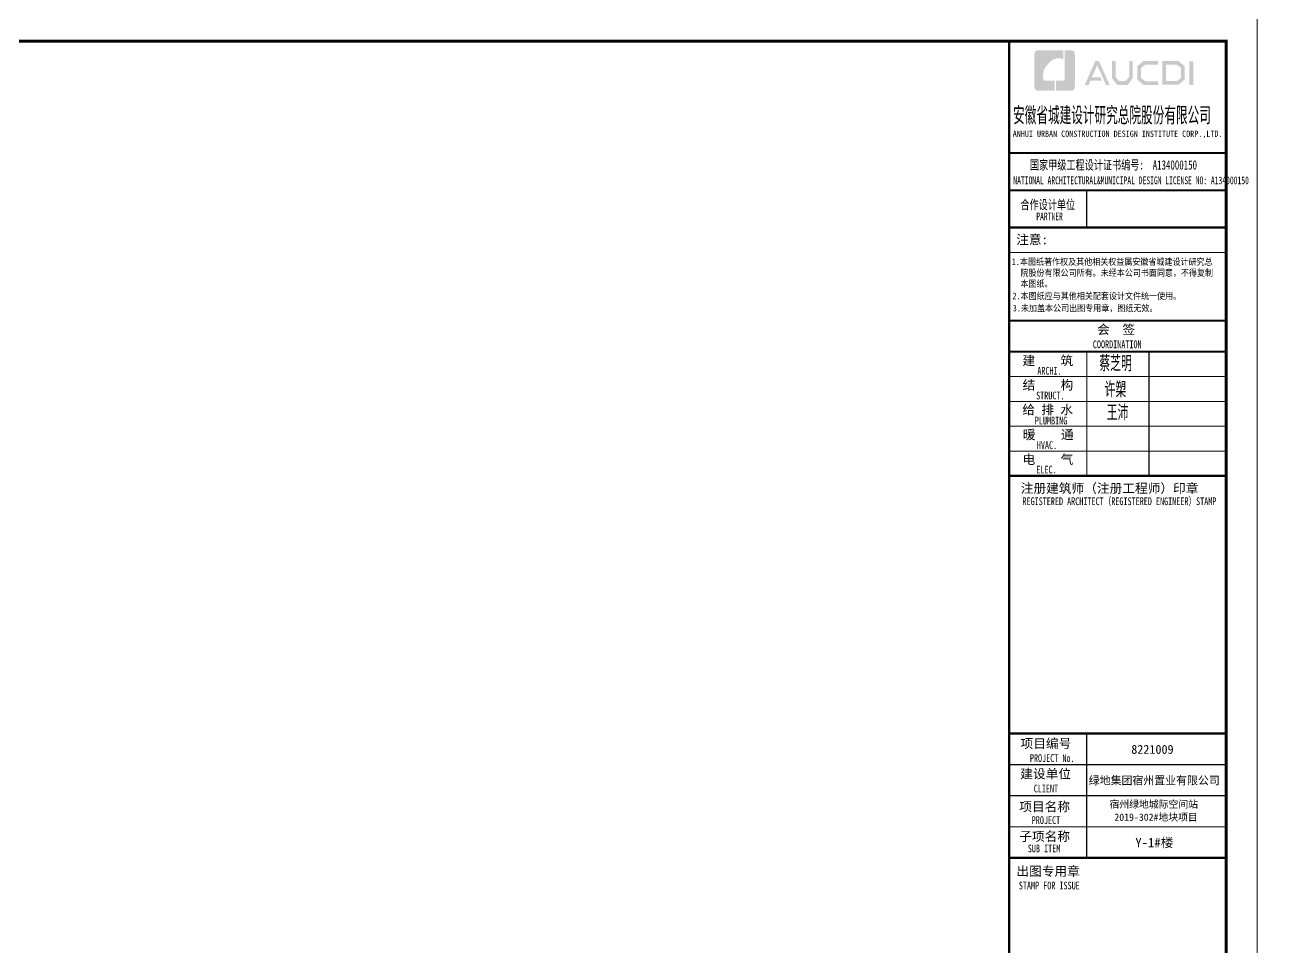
# Model space of a CAD drawing. Extents: x 3753737 to 4713801, y -857380 to 24339.
# Drawn here: x 4070989 to 4111218, y -660029 to -630329 of the extents above; entities that cross this region are included whole.
import ezdxf

# ---------------------------------------------------------------- set-up
doc = ezdxf.new("R2010")
doc.units = 0
doc.header["$LTSCALE"] = 1000
doc.header["$MEASUREMENT"] = 0
doc.layers.get('0').update_dxf_attribs({"linetype": 'CONTINUOUS'})
for name, color, linetype in [('!!电气', 1, 'CONTINUOUS'), ('PUB_TITLE', 4, 'CONTINUOUS'), ('图签文字', 4, 'CONTINUOUS')]:
    doc.layers.add(name, color=color, linetype=linetype)
doc.layers.add('图框', color=147, linetype='CONTINUOUS', lineweight=20)
doc.layers.add('图签', color=147, linetype='CONTINUOUS', lineweight=18)
doc.styles.add('HT', font='simhei.ttf')
doc.styles.add('宋体', font='', dxfattribs={"height": 4})
doc.styles.add('建筑图签-1', font='simhei.ttf', dxfattribs={"width": 0.7})
doc.styles.add('建筑图签-2', font='TXT.shx', dxfattribs={"width": 0.5, "bigfont": 'HZTXT.shx'})
doc.styles.get('宋体').set_extended_font_data('SimSun')

# ---------------------------------------------------------------- blocks, each defined once
blk = doc.blocks.new('院标1')
h = blk.add_hatch(color=150)
h.dxf.hatch_style = 1
h.set_gradient(color1=(33, 113, 253), color2=(33, 113, 253), tint=1, name='INVCURVED')
edge = h.paths.add_edge_path()
edge.add_spline(control_points=[(116373, 648379), (116379, 648379), (116382, 648379), (116391, 648379), (116391, 648379), (116391, 648379), (116616, 648379), (116616, 648379), (116616, 648379), (116616, 648379), (116616, 648054), (116616, 648054), (116616, 648054), (116616, 648054), (116108, 648054), (116108, 648054), (116108, 648054), (116028, 648054), (115963, 648111), (115963, 648199), (115963, 648199), (115963, 648199), (115963, 649215), (115963, 649215), (115963, 649215), (115963, 649295), (116018, 649360), (116108, 649360), (116108, 649360), (116108, 649360), (116897, 649360), (116897, 649360), (116897, 649360), (116897, 649360), (116897, 649080), (116897, 649080), (116897, 649080), (116897, 649080), (116566, 649140), (116356, 648859), (116356, 648859), (116245, 648719), (116240, 648545), (116247, 648466), (116247, 648466), (116254, 648386), (116247, 648466), (116247, 648466), (116247, 648466), (116247, 648466), (116258, 648374), (116373, 648379)], knot_values=[0, 0, 0, 0, 0.071429, 0.071429, 0.071429, 0.107143, 0.142857, 0.142857, 0.142857, 0.178571, 0.214286, 0.214286, 0.214286, 0.25, 0.285714, 0.285714, 0.285714, 0.321429, 0.357143, 0.357143, 0.357143, 0.392857, 0.428571, 0.428571, 0.428571, 0.464286, 0.5, 0.5, 0.5, 0.535714, 0.571429, 0.571429, 0.571429, 0.607143, 0.642857, 0.642857, 0.642857, 0.678571, 0.714286, 0.714286, 0.714286, 0.75, 0.785714, 0.785714, 0.785714, 0.821429, 0.857143, 0.857143, 0.857143, 0.928571, 1, 1, 1, 1], degree=3, periodic=0)
h = blk.add_hatch(color=150)
h.dxf.hatch_style = 1
h.set_gradient(color1=(33, 113, 253), color2=(33, 113, 253), tint=1, name='INVCURVED')
edge = h.paths.add_edge_path()
edge.add_spline(control_points=[(117268, 649215), (117268, 649215), (117268, 648199), (117268, 648199), (117268, 648199), (117268, 648114), (117212, 648054), (117123, 648054), (117123, 648054), (117123, 648054), (116663, 648054), (116663, 648054), (116663, 648054), (116663, 648054), (116663, 648379), (116663, 648379), (116663, 648379), (116663, 648379), (116865, 648379), (116865, 648379), (116865, 648379), (116907, 648379), (116941, 648413), (116941, 648455), (116941, 648455), (116941, 648455), (116941, 649360), (116941, 649360), (116941, 649360), (116941, 649360), (117123, 649360), (117123, 649360), (117123, 649360), (117204, 649360), (117268, 649306), (117268, 649215)], knot_values=[0, 0, 0, 0, 0.1, 0.1, 0.1, 0.15, 0.2, 0.2, 0.2, 0.25, 0.3, 0.3, 0.3, 0.35, 0.4, 0.4, 0.4, 0.45, 0.5, 0.5, 0.5, 0.55, 0.6, 0.6, 0.6, 0.65, 0.7, 0.7, 0.7, 0.75, 0.8, 0.8, 0.8, 0.9, 1, 1, 1, 1], degree=3, periodic=0)
blk = doc.blocks.new('A$C190A5FEA')
at = {"layer": 'PUB_TITLE'}
h = blk.add_hatch(color=4, dxfattribs=at)
h.paths.add_polyline_path([(-1192, -642), (-1066, -642), (-1066, -1412), (-1192, -1412)])
h.paths.add_polyline_path([(-1944, -758), (-1944, -1284), (-1584, -1284), (-1460, -1177), (-1460, -859), (-1580, -758)], flags=16)
h.paths.add_polyline_path([(-2062, -640), (-2062, -1402), (-1540, -1402), (-1341, -1232), (-1341, -804), (-1537, -640)])
h.paths.add_polyline_path([(-2205, -636), (-2205, -752), (-2612, -752), (-2745, -863), (-2745, -1182), (-2612, -1285), (-2203, -1285), (-2203, -1407), (-2667, -1407), (-2869, -1232), (-2869, -804), (-2671, -636)])
h.paths.add_polyline_path([(-3688, -638), (-3568, -638), (-3568, -1149), (-3454, -1280), (-3243, -1280), (-3129, -1149), (-3129, -638), (-3015, -638), (-3015, -1186), (-3179, -1403), (-3517, -1403), (-3688, -1184)])
h.paths.add_polyline_path([(-4220, -640), (-4103, -640), (-3761, -1404), (-3877, -1404), (-4158, -770), (-4333, -1158), (-4062, -1158), (-4001, -1273), (-4382, -1273), (-4441, -1406), (-4564, -1406)])
for points, const_width in [([(-7000, -6000), (0, -6000)], 70), ([(-7000, -6801), (0, -6801)], 35)]:
    blk.add_lwpolyline(points, dxfattribs=dict(const_width=const_width))
at = {"layer": '图框'}
for p, q in [((-7000, -3600), (0, -3600)), ((-7000, -3600), (0, -3600)), ((-7000, -4800), (0, -4800))]:
    blk.add_line(p, q, dxfattribs=at)
for points, const_width in [([(-7000, -57400), (-7000, 0)], 70), ([(-7000, -3600), (0, -3600)], 60), ([(-7000, -4800), (0, -4800)], 60), ([(-7000, -4800), (0, -4800)], 60), ([(-4500, -4800), (-4500, -6000)], 35), ([(-7000, -6000), (0, -6000)], 60), ([(-6992, -9000), (8, -9000)], 60), ([(-6992, -10000), (8, -10000)], 70), ([(-6992, -10000), (8, -10000)], 70), ([(-4492, -10000), (-4492, -14000)], 35), ([(-2492, -10000), (-2492, -14000)], 35), ([(-6992, -10800), (8, -10800)], 35), ([(-6992, -11600), (8, -11600)], 35), ([(-6992, -12400), (8, -12400)], 35), ([(-6992, -13200), (8, -13200)], 35), ([(-6992, -14000), (8, -14000)], 70), ([(-7000, -22300), (0, -22300)], 70), ([(-7000, -22300), (0, -22300)], 70), ([(-4500, -26300), (-4500, -22300)], 35), ([(-7000, -23300), (0, -23300)], 35), ([(-7000, -24300), (0, -24300)], 35), ([(-7000, -25300), (0, -25300)], 35), ([(0, -26300), (-7000, -26300)], 70)]:
    blk.add_lwpolyline(points, dxfattribs=dict(at, const_width=const_width))
blk.add_blockref('院标1', (-122149, -649649))
at = {"layer": 'PUB_TITLE', "style": 'HT', "width": 0.88}
for s, p in [('1.本图纸著作权及其他相关权益属安徽省城建设计研究总', (-6914, -7207)), ('院股份有限公司所有。未经本公司书面同意，不得复制', (-6635, -7561)), ('本图纸。', (-6635, -7911)), (' 2.本图纸应与其他相关配套设计文件统一使用。 ', (-7025, -8308)), ('3.未加盖本公司出图专用章，图纸无效。', (-6882, -8702))]:
    blk.add_text(s, height=210, dxfattribs=at).set_placement(p)
at = {"layer": '图签', "color": 154, "style": '宋体'}
for s, height, p in [('8221009', 286.7, (-3063, -22952)), ('绿地集团宿州置业有限公司', 258.01, (-4432, -23938)), ('宿州绿地城际空间站', 232.2, (-3762, -24691)), ('2019-302#地块项目', 232.21, (-3608, -25109))]:
    blk.add_text(s, height=height, dxfattribs=at).set_placement(p)
at = {"layer": '图签文字', "color": 7, "style": '建筑图签-1'}
for s, height, width, p in [('安徽省城建设计研究总院股份有限公司', 500, 0.55, (-6872, -2623)), ('国家甲级工程设计证书编号:  A134000150', 300, 0.7, (-6328, -4133)), ('合作设计单位', 300, 0.7, (-6635, -5410))]:
    blk.add_text(s, height=height, dxfattribs=dict(at, width=width)).set_placement(p)
at = {"layer": '图签文字', "linetype": 'Continuous', "style": '建筑图签-1', "width": 0.91}
blk.add_text('ANHUI URBAN CONSTRUCTION DESIGN INSTITUTE CORP.,LTD.', height=200, dxfattribs=at).set_placement((-6882, -3078))
at = {"layer": '图签文字', "style": '建筑图签-1'}
for s, width, p in [('NATIONAL ARCHITECTURAL&MUNICIPAL DESIGN LICENSE NO: A134000150', 0.6, (-6863, -4605)), ('PARTNER', 0.6, (-6125, -5766)), ('COORDINATION', 0.7, (-4300, -9887)), ('ARCHI.', 0.7, (-6091, -10738)), ('STRUCT.', 0.7, (-6130, -11535)), ('PLUMBING', 0.7, (-6171, -12342)), ('HVAC.', 0.7, (-6106, -13135)), ('ELEC.', 0.7, (-6122, -13920)), ('REGISTERED ARCHITECT（REGISTERED ENGINEER）STAMP', 0.7, (-6571, -14941)), ('PROJECT No.', 0.7, (-6330, -23215, -1799)), ('CLIENT', 0.7, (-6206, -24194)), ('PROJECT', 0.7, (-6271, -25213)), ('SUB ITEM', 0.7, (-6398, -26124)), ('STAMP FOR ISSUE', 0.7, (-6687, -27319))]:
    blk.add_text(s, height=250, dxfattribs=dict(at, width=width)).set_placement(p)
at = {"layer": '图签文字', "color": 7, "style": '建筑图签-1'}
for s, p in [('注意:', (-6769, -6537)), ('会  签', (-4165, -9432)), ('建    筑', (-6570, -10433)), ('结    构', (-6566, -11221)), ('给 排 水', (-6575, -12015)), ('暖    通', (-6557, -12818)), ('电    气', (-6567, -13618)), ('注册建筑师（注册工程师）印章', (-6625, -14546)), ('项目编号', (-6632, -22768)), ('建设单位', (-6640, -23745)), ('项目名称', (-6673, -24803)), ('子项名称', (-6673, -25760)), ('出图专用章', (-6764, -26882))]:
    blk.add_text(s, height=300, dxfattribs=at).set_placement(p)
at = {"layer": '图签文字', "color": 1, "style": '建筑图签-2', "width": 0.7}
for s, p in [('蔡芝明', (-4094, -10629)), ('许槊', (-3925, -11472)), ('王沛', (-3854, -12213))]:
    blk.add_text(s, height=500, dxfattribs=at).set_placement(p)
at = {"layer": '图签文字', "color": 2, "style": '建筑图签-1'}
blk.add_text('Y-1#楼', height=300, dxfattribs=at).set_placement((-2931, -25959))

msp = doc.modelspace()

# ---------------------------------------------------------------- linework, layer by layer
at = {"layer": '图框'}
for points in [[(4026611, -629853.6), (4110711, -629853.6), (4110711, -689253.6), (4026611, -689253.6)], [(4110711, -629853.6), (4194811, -629853.6), (4194811, -689253.6), (4110711, -689253.6)]]:
    msp.add_lwpolyline(points, close=True, dxfattribs=at)
at = {"layer": '图框', "const_width": 100}
msp.add_lwpolyline([(4109711, -688253.6), (4109711, -630853.6), (4029111, -630853.6), (4029111, -688253.6)], close=True, dxfattribs=at)

# ---------------------------------------------------------------- block references
at = {"layer": '!!电气', "color": 2}
msp.add_blockref('A$C190A5FEA', (4109711, -630853.6), dxfattribs=at)

doc.saveas('drawing.dxf')
